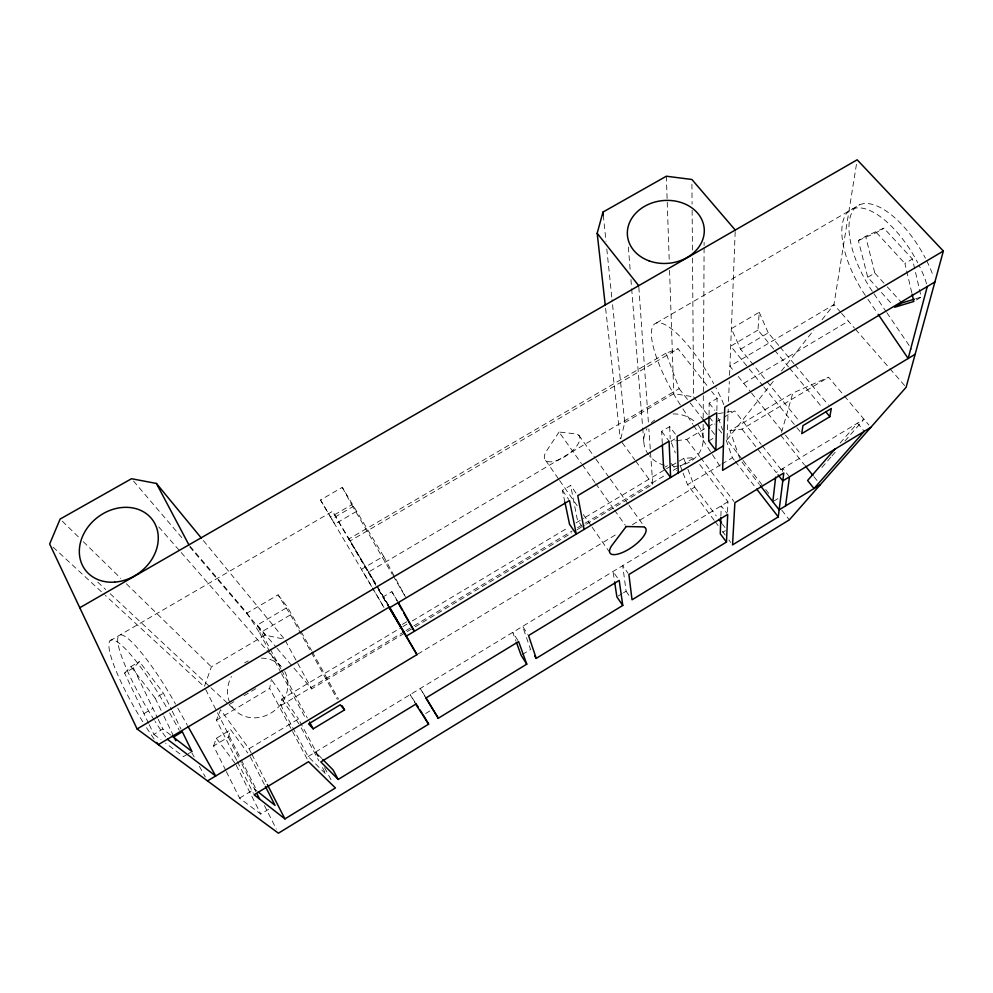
<?xml version="1.0" encoding="UTF-8"?>
<svg xmlns="http://www.w3.org/2000/svg" width="993" height="993" viewBox="0 0 993 993"><rect width="100%" height="100%" fill="white"/><g stroke="black" fill="none" stroke-linecap="round" stroke-linejoin="round"><path stroke-width="0.74" stroke-dasharray="4.96 3.72" d="M703.094 437.975L703.193 419.493M703.205 417.954L703.329 393.302M703.342 391.763L704.099 246.947M704.099 245.408L704.124 242.329M709.027 415.235L709.188 403.108L717.132 398.379L711.646 391.416M716.847 410.581L717.132 398.379M720.881 516.124L721.241 505.834L726.777 513.182M742.131 459.213L727.025 439.812L728.229 409.116M728.527 401.445L729.309 381.498M729.557 375.354L735.192 231.592M727.509 512.09L727.968 501.738L698.998 463.57M773.708 349.052L757.957 330.073L759.235 312.274L731.382 328.633L740.592 349.188L765.913 380.245M782.459 471.39L782.819 468.46L788.516 475.635M322.477 767.577L326.052 774.255L308.14 756.542L281.019 705.514L281.838 699.06L401.619 627.328M856.438 164.379L833.959 304.615L821.546 320.305M307.11 758.975L269.674 688.422L271.362 679.411M620.774 438.769L624.771 422.633L612.036 299.687M781.541 432.365L792.848 393.029L828.572 377.241L843.318 394.73M225.684 770.27L213.569 745.954L228.316 737.104L230.674 729.706L247.803 753.029M203.366 540.54L284.544 639.244L265.094 635.135L211.385 666.849L204.31 686.759L105.37 595.44M213.569 745.954L216.362 738.271L230.674 729.706M236.694 760.228L216.499 720.173L220.52 709.71L249.057 748.722L251.167 752.855M559.059 432.017L545.765 452.15A20.853 8.987 -35.3 0 0 563.962 457.214A20.853 8.987 -35.3 0 0 576.635 433.966L559.059 432.017L581.426 463.52M727.025 439.812L773.808 380.654M781.441 370.997L813.9 329.961M840.14 443.064L857.443 423.179L864.282 431.322M821.919 467.455L830.93 457.115M831.935 455.973L835.932 451.381M844.944 441.041L863.972 419.207L776.178 472.494L757.336 448.588M148.59 723.301L124.597 673.105L133.41 667.941L139.454 661.599L163.448 693.176L171.541 709.722M124.597 673.105L130.952 666.576L139.454 661.599M226.354 771.623L239.574 798.149L260.774 814.074L268.557 809.332M425.662 713.495L430.49 710.554M522.293 654.548L530.547 649.509L522.641 626.36L527.804 634.403M618.192 596.048L622.152 593.628M623.467 592.821L626.099 591.22L622.71 565.625L628.023 573.234M722.854 532.198L725.436 530.622M774.106 500.931L777.929 498.61M239.574 798.149L254.568 789.05L256.976 790.962M308.14 756.542L727.968 501.738M249.057 748.722L298.496 718.957L320.23 759.558M714.178 520.32L687.541 484.696L720.521 464.836M721.837 464.041L732.387 457.686L726.181 440.16M417.755 654.102L616.516 534.271M632.417 524.676L694.69 487.129L687.044 466.995M187.131 754.419L183.506 756.592L165.595 743.149M188.347 753.687L191.972 751.515M402.947 626.533L406.944 624.138M412.269 620.948L567.984 527.705M575.965 522.914L583.946 518.135M585.287 517.341L665.136 469.515M666.464 468.721L670.461 466.325M671.789 465.531L683.767 458.356L694.479 457.624L679.857 466.4M739.673 458.257L730.029 430.652L792.848 393.029M281.019 705.514L404.66 631.387M405.988 630.592L412.641 626.595M413.969 625.801L572.179 530.957M577.492 527.767L665.236 475.163M673.217 470.384L678.529 467.194M730.029 430.652L742.007 429.137L828.572 377.241M277.059 648.292L311.69 688.894L405.914 632.38M407.242 631.585L413.882 627.613M415.198 626.806L571.807 532.893M577.119 529.703L585.076 524.937M586.404 524.143L652.761 484.336L648.851 428.902M916.291 299.998L921.206 297.056L912.443 259.024L883.857 228.179L865.611 236.297L858.374 240.529L867.721 277.233L892.695 305.012M216.499 720.173L269.674 688.422M676.643 440.619L686.734 439.477L706.693 427.561M708.021 426.767L714.675 422.795M716.015 422L722.668 418.028M723.996 417.234L734.646 410.879L761.11 444.33M402.401 624.361L407.018 621.593M664.851 467.256L667.395 465.742M708.692 441.016L713.719 438.012M397.659 601.311L391.887 591.667L383.348 596.756L388.673 605.978M564.905 502.148L562.423 490.331L570.64 485.44L576.176 493.36M662.294 443.586L661.648 431.359L669.679 426.593L676.196 435.182M743.757 383.348L848.394 321.149M149.26 724.691L153.878 734.361L162.877 729.023L170.933 735.242M229.644 704.273L234.857 701.157M243.993 695.721L255.722 688.732M674.818 438.918L670.883 441.277L675.203 440.78M342.275 487.364L351.733 504.754L330.557 517.092L320.491 499.988L342.275 487.364L383.596 556.254L361.526 569.274L371.742 586.64M269.91 652.016L259.694 633.038L290.49 614.853L278.065 594.857L247.034 613.066L189.899 546.038M740.592 349.188L768.247 332.866L779.083 345.862M130.952 666.576L155.119 698.091L163.448 693.176M666.055 353.173L348.766 539.013L368.279 572.204L679.113 388.623L666.055 353.173L678.045 348.779L707.984 386.774M867.721 277.233L874.821 273.038L865.611 236.297M624.771 422.633L673.775 393.662L692.059 396.604M143.96 713.632L152.897 708.344M911.773 292.699L904.908 263.48L912.443 259.024M280.82 668.773L257.274 625.081L287.573 607.232L311.541 650.465M757.957 330.073L730.699 346.135L748.225 367.708M348.766 539.013L350.144 540.924L678.045 348.779M858.374 240.529L876.409 232.548L883.857 228.179M356.487 511.407L334.753 524.081L331.736 518.979L353.669 506.207M110 640.783L332.543 511.345L375.764 583.797M656.348 323.023L859.764 204.719M915.683 298.744L921.206 297.056M718.361 413.609L734.646 410.879M153.878 734.361L160.903 739.636M53.063 547.155L104.24 594.385M97.724 582.109L105.655 589.507M110.173 593.727L209.808 686.722M210.938 687.777L227.918 703.627M229.06 704.682L234.72 709.97M62.336 521.226L78.894 537.399M83.313 541.719L120.848 578.398M126.372 583.785L211.385 666.849M321.732 758.379L315.526 752.049L319.485 759.459M876.409 232.548L904.908 263.48M874.821 273.038L886.265 285.699M887.295 286.853L901.867 302.964M158.719 526.898L180.192 551.388M181.21 552.555L280.386 665.695M840.699 312.323L833.959 304.615L729.917 366.144L734.522 371.879M841.654 313.428L854.464 328.112M855.482 329.266L888.909 367.547M889.914 368.701L905.107 386.103M257.274 625.081L276.066 647.126M133.521 481.071L183.742 539.882M189.762 546.932L265.094 635.135M844.298 395.897L868.863 425.016M780.064 347.054L793.866 363.599M794.847 364.779L828.348 404.983M774.689 350.244L788.479 366.851M789.46 368.043L821.956 407.204M766.881 381.449L799.03 420.871M749.194 368.912L762.823 385.694M763.803 386.898L795.927 426.456M796.895 427.648L800.792 432.451M738.221 376.459L750.547 391.788M751.515 392.992L784.532 434.028M785.5 435.232L799.104 452.138M780.709 435.282L804.417 464.823M813.912 476.652L817.587 481.22M762.053 445.522L782.844 471.799M742.007 429.137L756.381 447.371M709.188 403.108L714.873 410.37M693.586 396.852L708.443 415.943M709.374 417.134L714.948 424.296M718.659 429.063L722.383 433.842M743.074 460.429L761.954 484.683M765.727 489.537L770.456 495.594M781.789 510.154L789.336 519.86M742.019 462.068L759.422 484.46M679.113 388.623L689.291 401.743M690.209 402.935L704.074 420.833M711.559 430.478L715.295 435.306M732.387 457.686L734.261 460.107M735.205 461.311L755.797 487.898M278.065 594.857L287.573 607.232M686.734 439.477L699.693 456.507M700.624 457.723L733.951 501.49M661.648 431.359L669.071 441.202M694.69 487.129L716.263 515.888M722.358 524.031L724.977 527.519M715.097 521.548L718.771 526.464M722.445 531.367L725.2 535.053M728.874 539.969L730.711 542.426M671.206 463.458L676.506 470.545M216.362 738.271L235.552 763.952M165.719 736.992L163.2 733.604A77.193 13.405 59.4 0 1 155.119 721.477M622.214 442.679L634.8 459.833M635.694 461.062L652.761 484.336M578.82 435.269L594.981 457.798M595.874 459.051L609.354 477.819M610.248 479.073L628.209 504.109M629.103 505.363L645.276 527.891M582.332 464.786L594.857 482.424M595.75 483.69L613.649 508.9M614.543 510.154L625.292 525.285M545.579 460.342L558.749 479.247M559.63 480.513L577.181 505.722M583.325 514.548L591.22 525.893M592.101 527.159L608.771 551.103M562.423 490.331L568.728 499.405M582.407 526.985L577.33 519.649L570.64 485.44M617.447 577.852L613.041 571.496L614.394 580.446M626.099 591.22L629.488 596.11M281.838 699.06L298.967 723.959M272.231 680.677L298.496 718.957M874.001 293.791L885.992 311.43M886.848 312.696L911.711 349.238M867.894 299.178L877.315 313.056M682.874 408.831L692.804 424.21M693.623 425.5L720.93 467.802M415.074 702.25L410.159 694.616L415.037 702.994M517.899 640.435L512.748 632.355L515.888 640.944M247.034 613.066L259.694 633.038M425.004 696.205L420.275 688.484L425.178 696.825M350.144 540.924L376.347 584.989M377.129 586.304L388.375 605.209M368.279 572.204L377.787 588.216M378.581 589.544L389.678 608.212M375.925 585.398L332.543 511.345M378.296 589.383L387.766 605.37M320.491 499.988L371.854 586.95M372.636 588.266L384.316 608.039L372.524 587.98M377.34 586.453L388.735 605.78M351.733 504.754L392.309 574.388M393.091 575.717L404.796 595.8M177.772 708.121L187.441 725.424M169.642 712.949L179.299 730.277M191.922 752.93L194.156 756.927M199.345 766.248L205.29 776.911M391.887 591.667L397.076 600.976M312.298 651.818L338.514 699.109M290.49 614.853L310.561 651.085M311.305 652.438L337.322 699.407M285.276 640.584L311.69 688.894M281.553 670.138L307.296 717.927M270.63 653.382L280.858 672.36M281.578 673.726L305.67 718.473M383.596 556.254L405.578 597.141M324.574 767.676L332.543 782.558M301.239 727.844L318.902 760.899M251.862 754.233L266.633 783.129M250.286 756.827L265.354 786.382M205.712 689.514L240.666 758.59M241.361 759.98L256.74 790.366M264.436 805.559L276.315 829.056M228.316 737.104L241.225 762.649M241.907 763.989L257.187 794.226M237.389 761.619L253.414 793.382M236.235 765.305L260.774 814.074M172.211 711.1L180.974 729.023M155.119 698.091L163.175 714.687M163.845 716.065L173.899 736.806M133.41 667.941L157.552 717.989M158.222 719.366L162.877 729.023M759.235 312.274L768.247 332.866M723.798 404.672L722.333 400.949A72.75 19.959 59.4 0 0 715.866 387.63M671.429 442.717L675.327 452.858M680.317 465.878L682.539 471.663M683.097 473.115L687.541 484.696M683.767 458.356L686.498 465.556M718.435 418.239L722.569 429.932M926.556 283.936L925.451 280.1A71.136 31.131 59.5 0 0 919.084 265.392M605.618 308.401L620.24 438.695M603.297 215.158L605.991 241.287M606.797 248.97L611.887 298.148M628.358 247.021L630.319 271.759M630.94 279.492L631.548 287.225M631.672 288.764L642.57 426.407M642.694 427.946L643.799 441.86M638.834 287.213L648.417 422.745M669.679 426.593L670.188 438.881M666.34 176.22L669.245 261.035M669.555 270.295L673.775 393.662M691.922 184.115L692.084 204.148M692.133 210.317L692.444 250.397M692.506 258.106L693.573 395.313M872.288 291.272A71.074 31.54 59.5 0 1 857.716 205.774A71.074 31.54 59.5 0 1 925.402 258.217M926.742 260.861A71.074 31.54 59.5 0 1 933.085 275.57M680.391 404.983A72.75 19.959 59.4 0 1 655.045 323.631A72.75 19.959 59.4 0 1 713.719 383.608M865.325 295.393A71.136 31.131 59.5 0 1 850.368 210.032A71.136 31.131 59.5 0 1 917.743 262.748M284.768 671.566A31.813 28.152 -42.2 0 1 270.915 713.086A31.813 28.152 -42.2 0 1 230.413 703.963M229.78 702.622A31.813 28.152 -42.2 0 1 231.443 676.518M244.601 662.865A31.813 28.152 -42.2 0 1 248.225 660.99M261.358 658.136A31.813 28.152 -42.2 0 1 282.335 667.879M698.091 425.203A29.716 26.228 -3 0 1 680.391 465.593M679.1 465.854A29.716 26.228 -3 0 1 671.293 466.35M664.379 465.245A29.716 26.228 -3 0 1 649.422 455.849M648.541 454.732A29.716 26.228 -3 0 1 646.977 428.604M651.321 422.944A29.716 26.228 -3 0 1 654.66 420.076M673.117 413.932A29.716 26.228 -3 0 1 696.217 423.043M154.138 738.991A77.255 13.976 59.4 0 1 145.201 725.61M142.806 721.799A77.255 13.976 59.4 0 1 110.757 640.187A77.255 13.976 59.4 0 1 167.407 708.952M154.312 720.21A77.193 13.405 59.4 0 1 119.086 635.359A77.193 13.405 59.4 0 1 175.538 704.136"/><path stroke-width="1.49" d="M709.002 416.75L708.692 441.016L715.866 450.35L716.76 412.778L677.127 436.411L678.269 472.916M720.831 517.601L720.273 533.775L726.466 542.054L632.032 599.784L628.904 574.5L727.708 514.399L726.466 542.054M772.839 501.713L775.645 477.099M778.264 516.894L783.787 472.991L734.882 502.706L732.549 544.884L778.264 516.894L756.728 489.102M785.537 505.934L789.46 476.839M829.838 416.688L831.302 408.52L802.927 425.649L801.773 433.643L829.838 416.688L825.891 411.946M927.301 286.481L908.161 358.485L878.172 314.322M605.271 305.335L597.178 233.281L602.974 212.08L666.34 176.22L691.898 179.485L735.254 230.053M79.788 607.741L857.17 159.799L943.35 251.043L906.125 387.27L789.336 519.86L278.412 833.201L137.096 728.974L49.65 544.003L60.126 519.066L131.51 478.725L156.41 483.442L201.405 538.156M835.063 448.91L807.594 480.5L814.012 488.531L864.282 431.322M428.616 724.158L415.732 704.186L320.813 761.929L338.191 779.443L428.616 724.158L423.254 714.96M438.285 718.249L526.762 664.156L518.631 641.59L425.873 698.017L438.285 718.249L425.798 697.496M536.22 658.371L622.772 605.445L619.21 580.396L528.549 635.557L536.22 658.371L534.594 655.839M820.342 484.658L779.157 509.843L760.34 485.627M284.917 818.902L335.435 787.97L308.55 761.693L254.109 794.772L284.917 818.902L267.328 784.507M870.824 427.338L782.794 480.885L778.065 474.89M344.509 709.921L340.289 704.769L308.587 723.897L313.18 728.85L344.509 709.921L342.262 705.862M207.525 780.908L416.961 654.635L389.43 606.959L158.346 744.638L156.658 742.379M915.136 354.278L722.594 470.359L724.766 407.155L934.897 281.962M723.438 445.807L406.286 636.153L389.678 608.212M389.802 607.629L569.51 500.534L576.3 534.122L569.548 524.304L564.905 502.148M137.096 728.974L943.35 251.043M914.305 299.166L901.867 302.964L894.693 307.234L913.821 301.462L912.108 294.151M167.383 739.251L215.692 775.98L188.186 726.752M172.074 736.136L191.972 751.515L182.327 731.779L173.899 736.806L175.823 740.766M258.18 791.93L275.049 805.373L265.354 786.382M322.762 759.434L333.089 769.96L338.191 779.443M805.373 466.015L812.957 475.473M597.178 233.281L638.722 285.674M704.074 420.833L709.685 428.07M718.87 519.376L721.489 522.864M622.772 605.445L616.876 596.855L614.617 581.935M415.893 703.516L418.351 707.339M419.977 709.871L422.435 713.694M526.762 664.156L521.114 655.268L516.41 642.384M408.955 622.201L414.391 631.287L398.392 602.515M388.548 606.698L416.961 654.635M389.43 607.294L400.092 625.739M398.553 603.632L402.252 610.273M403.741 612.929L408.173 620.91M309.506 722.023L313.18 728.85M156.41 483.442L188.906 544.859M257.187 794.226L259.657 799.117M584.107 529.43L577.752 495.619L669.071 441.202L670.635 477.496L663.585 468.013L662.368 445.112M602.974 212.08L603.297 215.158M626.186 526.538L611.403 546.113A21.672 7.708 -35 0 0 628.817 549.241A21.672 7.708 -35 0 0 643.253 526.886L626.186 526.538M114.667 582.109A41.917 34.681 -36.8 0 0 154.871 523.646A41.917 34.681 -36.8 0 0 86.863 528.574A41.917 34.681 -36.8 0 0 114.667 582.109M648.975 260.824A38.541 31.478 -5.6 0 0 704.198 228.464A38.541 31.478 -5.6 0 0 644.271 206.507A38.541 31.478 -5.6 0 0 648.975 260.824"/></g></svg>
